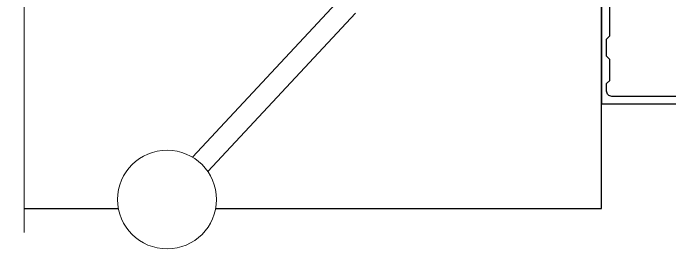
# Model space of a CAD drawing. Extents: x -73 to 76, y -94 to 26.
# Drawn here: x -22.3 to -14.46, y 8.37 to 11.19 of the extents above; entities that cross this region are included whole.
import ezdxf

# ---------------------------------------------------------------- set-up
doc = ezdxf.new("R2010")
doc.units = 0
doc.header["$MEASUREMENT"] = 0
doc.layers.get('0').update_dxf_attribs({"linetype": 'CONTINUOUS'})
for name, color, linetype in [('FRAME', 1, 'CONTINUOUS'), ('MISC', 7, 'CONTINUOUS'), ('TEXT', 7, 'CONTINUOUS')]:
    doc.layers.add(name, color=color, linetype=linetype)

# ---------------------------------------------------------------- blocks, each defined once
blk = doc.blocks.new('J6828 Jamb')
blk.add_lwpolyline([(-2.098, 0.062), (-2.007, 0.062), (-1.969, 0.1), (-1.719, 0.1), (-1.681, 0.062), (-1.475, 0.062), (-1.437, 0.1), (-1.125, 0.1), (-0.813, 0.1), (-0.775, 0.062), (0, 0.062), (0.775, 0.062), (0.813, 0.1), (1.125, 0.1), (1.437, 0.1), (1.475, 0.062), (1.681, 0.062), (1.719, 0.1), (1.969, 0.1), (2.007, 0.062), (2.098, 0.062, 0.414214), (2.16, 0.124), (2.16, 1.853, 0.345205), (2.098, 1.938), (1.572, 1.938, 0.414214), (1.562, 1.928), (1.562, 1.867, -0.441731), (1.5, 1.813), (1.462, 1.813, 0.414214), (1.452, 1.803), (1.452, 1.76, -0.414214), (1.442, 1.75), (1.437, 1.75, -0.414214), (1.375, 1.812), (1.375, 1.865, -0.414214), (1.385, 1.875), (1.49, 1.875, 0.414214), (1.5, 1.885), (1.5, 1.99, -0.414214), (1.51, 2), (2.24, 2, -0.414214), (2.25, 1.99), (2.25, 0.01, -0.414214), (2.24, 0), (0, 0), (-2.24, 0, -0.414214), (-2.25, 0.01), (-2.25, 1.99, -0.414214), (-2.24, 2), (-1.51, 2, -0.414214), (-1.5, 1.99), (-1.5, 1.885, 0.414214), (-1.49, 1.875), (-1.385, 1.875, -0.414214), (-1.375, 1.865), (-1.375, 1.812, -0.414214), (-1.437, 1.75), (-1.442, 1.75, -0.414214), (-1.452, 1.76), (-1.452, 1.803, 0.414214), (-1.462, 1.813), (-1.5, 1.813, -0.441731), (-1.562, 1.867), (-1.562, 1.928, 0.414214), (-1.572, 1.938), (-2.098, 1.938, 0.345205), (-2.16, 1.853), (-2.16, 0.124, 0.414214)], format="xyb", close=True)
blk = doc.blocks.new('fadfadsf')
at = {"color": 7, "linetype": 'Continuous', "lineweight": 15}
for p, q in [((17.1193, 4.3772), (15.3179, 6.3089)), ((15.1722, 6.0987), (16.9364, 4.2067))]:
    blk.add_line(p, q, dxfattribs=at)
blk.add_circle((17.4215, 3.8699), 0.5905, dxfattribs=at)

msp = doc.modelspace()

# ---------------------------------------------------------------- linework, layer by layer
at = {"layer": 'FRAME'}
for p, q in [((-15.276, 8.8573), (-15.276, 15.8568)), ((-22.1672, 8.8573), (-21.0438, 8.8573)), ((-19.8821, 8.8573), (-15.276, 8.8573))]:
    msp.add_line(p, q, dxfattribs=at)
at = {"layer": 'MISC', "const_width": 0.01}
msp.add_lwpolyline([(-22.1692, 8.5686), (-22.1692, 12.2808), (-22.2855, 12.2808), (-22.0561, 12.4437), (-22.1682, 12.4437), (-22.1682, 16.1723)], dxfattribs=at)

# ---------------------------------------------------------------- block references
at = {"layer": 'FRAME', "xscale": -1, "rotation": 270}
msp.add_blockref('J6828 Jamb', (-15.276, 12.3571), dxfattribs=at)
at = {"layer": 'TEXT', "xscale": -1}
msp.add_blockref('fadfadsf', (-3.0415, 5.0936), dxfattribs=at)

doc.saveas('drawing.dxf')
